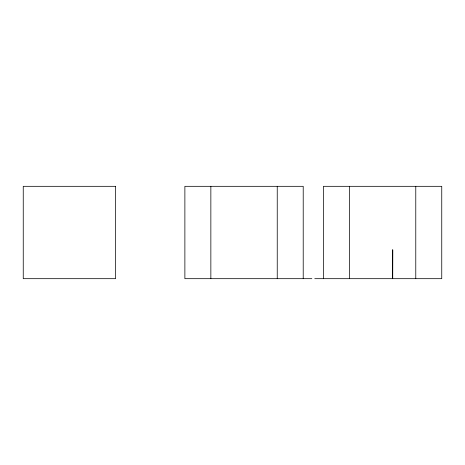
<?xml version="1.0" encoding="UTF-8"?>
<svg xmlns="http://www.w3.org/2000/svg" width="465" height="465" viewBox="0 0 465 465"><rect width="100%" height="100%" fill="white"/><g stroke="black" fill="none" stroke-linecap="round" stroke-linejoin="round"><path stroke-width="0.7" d="M311.87 278.68L184.878 278.68L184.878 186.32L303.215 186.32L303.215 278.68M314.759 278.68L441.75 278.68L441.75 186.32L323.413 186.32L323.413 278.68M415.774 186.32L415.774 278.68M349.389 186.32L349.389 278.68M277.239 186.32L277.239 278.68M210.854 186.32L210.854 278.68M392.727 249.815L392.687 278.68L392.727 249.815M115.611 186.32L23.25 186.32L23.25 278.68L115.611 278.68L115.611 186.32"/></g></svg>
